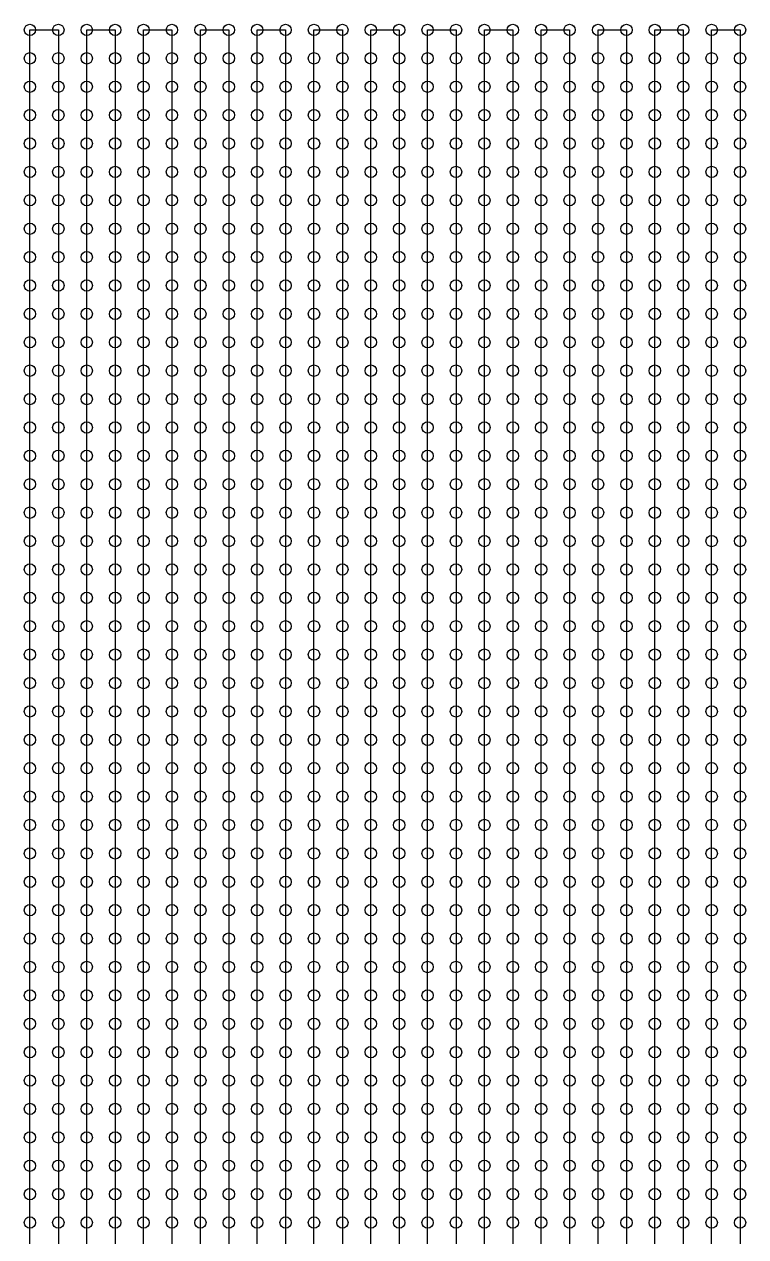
# Model space of a CAD drawing. Extents: x 974 to 1025, y 916 to 1085.
# Drawn here: x 973.8 to 999.2, y 1042.5 to 1085.2 of the extents above; entities that cross this region are included whole.
import ezdxf

# ---------------------------------------------------------------- set-up
doc = ezdxf.new("R2010")
doc.units = 0
doc.layers.get('0').update_dxf_attribs({"color": 22, "linetype": 'CONTINUOUS'})

msp = doc.modelspace()

# ---------------------------------------------------------------- linework, layer by layer
for p, q in [((974, 1084), (974, 1085)), ((974, 1085), (975, 1085)), ((975, 1085), (975, 1084)), ((976, 1084), (976, 1085)), ((976, 1085), (977, 1085)), ((977, 1085), (977, 1084)), ((978, 1084), (978, 1085)), ((978, 1085), (979, 1085)), ((979, 1085), (979, 1084)), ((980, 1084), (980, 1085)), ((980, 1085), (981, 1085)), ((981, 1085), (981, 1084)), ((982, 1084), (982, 1085)), ((982, 1085), (983, 1085)), ((983, 1085), (983, 1084)), ((984, 1084), (984, 1085)), ((984, 1085), (985, 1085)), ((985, 1085), (985, 1084)), ((986, 1084), (986, 1085)), ((986, 1085), (987, 1085)), ((987, 1085), (987, 1084)), ((988, 1084), (988, 1085)), ((988, 1085), (989, 1085)), ((989, 1085), (989, 1084)), ((990, 1084), (990, 1085)), ((990, 1085), (991, 1085)), ((991, 1085), (991, 1084)), ((992, 1084), (992, 1085)), ((992, 1085), (993, 1085)), ((993, 1085), (993, 1084)), ((994, 1084), (994, 1085)), ((994, 1085), (995, 1085)), ((995, 1085), (995, 1084)), ((996, 1084), (996, 1085)), ((996, 1085), (997, 1085)), ((997, 1085), (997, 1084)), ((998, 1084), (998, 1085)), ((998, 1085), (999, 1085)), ((999, 1085), (999, 1084)), ((974, 1083), (974, 1084)), ((975, 1084), (975, 1083)), ((976, 1083), (976, 1084)), ((977, 1084), (977, 1083)), ((978, 1083), (978, 1084)), ((979, 1084), (979, 1083)), ((980, 1083), (980, 1084)), ((981, 1084), (981, 1083)), ((982, 1083), (982, 1084)), ((983, 1084), (983, 1083)), ((984, 1083), (984, 1084)), ((985, 1084), (985, 1083)), ((986, 1083), (986, 1084)), ((987, 1084), (987, 1083)), ((988, 1083), (988, 1084)), ((989, 1084), (989, 1083)), ((990, 1083), (990, 1084)), ((991, 1084), (991, 1083)), ((992, 1083), (992, 1084)), ((993, 1084), (993, 1083)), ((994, 1083), (994, 1084)), ((995, 1084), (995, 1083)), ((996, 1083), (996, 1084)), ((997, 1084), (997, 1083)), ((998, 1083), (998, 1084)), ((999, 1084), (999, 1083)), ((974, 1082), (974, 1083)), ((975, 1083), (975, 1082)), ((976, 1082), (976, 1083)), ((977, 1083), (977, 1082)), ((978, 1082), (978, 1083)), ((979, 1083), (979, 1082)), ((980, 1082), (980, 1083)), ((981, 1083), (981, 1082)), ((982, 1082), (982, 1083)), ((983, 1083), (983, 1082)), ((984, 1082), (984, 1083)), ((985, 1083), (985, 1082)), ((986, 1082), (986, 1083)), ((987, 1083), (987, 1082)), ((988, 1082), (988, 1083)), ((989, 1083), (989, 1082)), ((990, 1082), (990, 1083)), ((991, 1083), (991, 1082)), ((992, 1082), (992, 1083)), ((993, 1083), (993, 1082)), ((994, 1082), (994, 1083)), ((995, 1083), (995, 1082)), ((996, 1082), (996, 1083)), ((997, 1083), (997, 1082)), ((998, 1082), (998, 1083)), ((999, 1083), (999, 1082)), ((974, 1081), (974, 1082)), ((975, 1082), (975, 1081)), ((976, 1081), (976, 1082)), ((977, 1082), (977, 1081)), ((978, 1081), (978, 1082)), ((979, 1082), (979, 1081)), ((980, 1081), (980, 1082)), ((981, 1082), (981, 1081)), ((982, 1081), (982, 1082)), ((983, 1082), (983, 1081)), ((984, 1081), (984, 1082)), ((985, 1082), (985, 1081)), ((986, 1081), (986, 1082)), ((987, 1082), (987, 1081)), ((988, 1081), (988, 1082)), ((989, 1082), (989, 1081)), ((990, 1081), (990, 1082)), ((991, 1082), (991, 1081)), ((992, 1081), (992, 1082)), ((993, 1082), (993, 1081)), ((994, 1081), (994, 1082)), ((995, 1082), (995, 1081)), ((996, 1081), (996, 1082)), ((997, 1082), (997, 1081)), ((998, 1081), (998, 1082)), ((999, 1082), (999, 1081)), ((974, 1080), (974, 1081)), ((975, 1081), (975, 1080)), ((976, 1080), (976, 1081)), ((977, 1081), (977, 1080)), ((978, 1080), (978, 1081)), ((979, 1081), (979, 1080)), ((980, 1080), (980, 1081)), ((981, 1081), (981, 1080)), ((982, 1080), (982, 1081)), ((983, 1081), (983, 1080)), ((984, 1080), (984, 1081)), ((985, 1081), (985, 1080)), ((986, 1080), (986, 1081)), ((987, 1081), (987, 1080)), ((988, 1080), (988, 1081)), ((989, 1081), (989, 1080)), ((990, 1080), (990, 1081)), ((991, 1081), (991, 1080)), ((992, 1080), (992, 1081)), ((993, 1081), (993, 1080)), ((994, 1080), (994, 1081)), ((995, 1081), (995, 1080)), ((996, 1080), (996, 1081)), ((997, 1081), (997, 1080)), ((998, 1080), (998, 1081)), ((999, 1081), (999, 1080)), ((974, 1079), (974, 1080)), ((975, 1080), (975, 1079)), ((976, 1079), (976, 1080)), ((977, 1080), (977, 1079)), ((978, 1079), (978, 1080)), ((979, 1080), (979, 1079)), ((980, 1079), (980, 1080)), ((981, 1080), (981, 1079)), ((982, 1079), (982, 1080)), ((983, 1080), (983, 1079)), ((984, 1079), (984, 1080)), ((985, 1080), (985, 1079)), ((986, 1079), (986, 1080)), ((987, 1080), (987, 1079)), ((988, 1079), (988, 1080)), ((989, 1080), (989, 1079)), ((990, 1079), (990, 1080)), ((991, 1080), (991, 1079)), ((992, 1079), (992, 1080)), ((993, 1080), (993, 1079)), ((994, 1079), (994, 1080)), ((995, 1080), (995, 1079)), ((996, 1079), (996, 1080)), ((997, 1080), (997, 1079)), ((998, 1079), (998, 1080)), ((999, 1080), (999, 1079)), ((974, 1078), (974, 1079)), ((975, 1079), (975, 1078)), ((976, 1078), (976, 1079)), ((977, 1079), (977, 1078)), ((978, 1078), (978, 1079)), ((979, 1079), (979, 1078)), ((980, 1078), (980, 1079)), ((981, 1079), (981, 1078)), ((982, 1078), (982, 1079)), ((983, 1079), (983, 1078)), ((984, 1078), (984, 1079)), ((985, 1079), (985, 1078)), ((986, 1078), (986, 1079)), ((987, 1079), (987, 1078)), ((988, 1078), (988, 1079)), ((989, 1079), (989, 1078)), ((990, 1078), (990, 1079)), ((991, 1079), (991, 1078)), ((992, 1078), (992, 1079)), ((993, 1079), (993, 1078)), ((994, 1078), (994, 1079)), ((995, 1079), (995, 1078)), ((996, 1078), (996, 1079)), ((997, 1079), (997, 1078)), ((998, 1078), (998, 1079)), ((999, 1079), (999, 1078)), ((974, 1077), (974, 1078)), ((975, 1078), (975, 1077)), ((976, 1077), (976, 1078)), ((977, 1078), (977, 1077)), ((978, 1077), (978, 1078)), ((979, 1078), (979, 1077)), ((980, 1077), (980, 1078)), ((981, 1078), (981, 1077)), ((982, 1077), (982, 1078)), ((983, 1078), (983, 1077)), ((984, 1077), (984, 1078)), ((985, 1078), (985, 1077)), ((986, 1077), (986, 1078)), ((987, 1078), (987, 1077)), ((988, 1077), (988, 1078)), ((989, 1078), (989, 1077)), ((990, 1077), (990, 1078)), ((991, 1078), (991, 1077)), ((992, 1077), (992, 1078)), ((993, 1078), (993, 1077)), ((994, 1077), (994, 1078)), ((995, 1078), (995, 1077)), ((996, 1077), (996, 1078)), ((997, 1078), (997, 1077)), ((998, 1077), (998, 1078)), ((999, 1078), (999, 1077)), ((974, 1076), (974, 1077)), ((975, 1077), (975, 1076)), ((976, 1076), (976, 1077)), ((977, 1077), (977, 1076)), ((978, 1076), (978, 1077)), ((979, 1077), (979, 1076)), ((980, 1076), (980, 1077)), ((981, 1077), (981, 1076)), ((982, 1076), (982, 1077)), ((983, 1077), (983, 1076)), ((984, 1076), (984, 1077)), ((985, 1077), (985, 1076)), ((986, 1076), (986, 1077)), ((987, 1077), (987, 1076)), ((988, 1076), (988, 1077)), ((989, 1077), (989, 1076)), ((990, 1076), (990, 1077)), ((991, 1077), (991, 1076)), ((992, 1076), (992, 1077)), ((993, 1077), (993, 1076)), ((994, 1076), (994, 1077)), ((995, 1077), (995, 1076)), ((996, 1076), (996, 1077)), ((997, 1077), (997, 1076)), ((998, 1076), (998, 1077)), ((999, 1077), (999, 1076)), ((974, 1075), (974, 1076)), ((975, 1076), (975, 1075)), ((976, 1075), (976, 1076)), ((977, 1076), (977, 1075)), ((978, 1075), (978, 1076)), ((979, 1076), (979, 1075)), ((980, 1075), (980, 1076)), ((981, 1076), (981, 1075)), ((982, 1075), (982, 1076)), ((983, 1076), (983, 1075)), ((984, 1075), (984, 1076)), ((985, 1076), (985, 1075)), ((986, 1075), (986, 1076)), ((987, 1076), (987, 1075)), ((988, 1075), (988, 1076)), ((989, 1076), (989, 1075)), ((990, 1075), (990, 1076)), ((991, 1076), (991, 1075)), ((992, 1075), (992, 1076)), ((993, 1076), (993, 1075)), ((994, 1075), (994, 1076)), ((995, 1076), (995, 1075)), ((996, 1075), (996, 1076)), ((997, 1076), (997, 1075)), ((998, 1075), (998, 1076)), ((999, 1076), (999, 1075)), ((974, 1074), (974, 1075)), ((975, 1075), (975, 1074)), ((976, 1074), (976, 1075)), ((977, 1075), (977, 1074)), ((978, 1074), (978, 1075)), ((979, 1075), (979, 1074)), ((980, 1074), (980, 1075)), ((981, 1075), (981, 1074)), ((982, 1074), (982, 1075)), ((983, 1075), (983, 1074)), ((984, 1074), (984, 1075)), ((985, 1075), (985, 1074)), ((986, 1074), (986, 1075)), ((987, 1075), (987, 1074)), ((988, 1074), (988, 1075)), ((989, 1075), (989, 1074)), ((990, 1074), (990, 1075)), ((991, 1075), (991, 1074)), ((992, 1074), (992, 1075)), ((993, 1075), (993, 1074)), ((994, 1074), (994, 1075)), ((995, 1075), (995, 1074)), ((996, 1074), (996, 1075)), ((997, 1075), (997, 1074)), ((998, 1074), (998, 1075)), ((999, 1075), (999, 1074)), ((974, 1073), (974, 1074)), ((975, 1074), (975, 1073)), ((976, 1073), (976, 1074)), ((977, 1074), (977, 1073)), ((978, 1073), (978, 1074)), ((979, 1074), (979, 1073)), ((980, 1073), (980, 1074)), ((981, 1074), (981, 1073)), ((982, 1073), (982, 1074)), ((983, 1074), (983, 1073)), ((984, 1073), (984, 1074)), ((985, 1074), (985, 1073)), ((986, 1073), (986, 1074)), ((987, 1074), (987, 1073)), ((988, 1073), (988, 1074)), ((989, 1074), (989, 1073)), ((990, 1073), (990, 1074)), ((991, 1074), (991, 1073)), ((992, 1073), (992, 1074)), ((993, 1074), (993, 1073)), ((994, 1073), (994, 1074)), ((995, 1074), (995, 1073)), ((996, 1073), (996, 1074)), ((997, 1074), (997, 1073)), ((998, 1073), (998, 1074)), ((999, 1074), (999, 1073)), ((974, 1072), (974, 1073)), ((975, 1073), (975, 1072)), ((976, 1072), (976, 1073)), ((977, 1073), (977, 1072)), ((978, 1072), (978, 1073)), ((979, 1073), (979, 1072)), ((980, 1072), (980, 1073)), ((981, 1073), (981, 1072)), ((982, 1072), (982, 1073)), ((983, 1073), (983, 1072)), ((984, 1072), (984, 1073)), ((985, 1073), (985, 1072)), ((986, 1072), (986, 1073)), ((987, 1073), (987, 1072)), ((988, 1072), (988, 1073)), ((989, 1073), (989, 1072)), ((990, 1072), (990, 1073)), ((991, 1073), (991, 1072)), ((992, 1072), (992, 1073)), ((993, 1073), (993, 1072)), ((994, 1072), (994, 1073)), ((995, 1073), (995, 1072)), ((996, 1072), (996, 1073)), ((997, 1073), (997, 1072)), ((998, 1072), (998, 1073)), ((999, 1073), (999, 1072)), ((974, 1071), (974, 1072)), ((975, 1072), (975, 1071)), ((976, 1071), (976, 1072)), ((977, 1072), (977, 1071)), ((978, 1071), (978, 1072)), ((979, 1072), (979, 1071)), ((980, 1071), (980, 1072)), ((981, 1072), (981, 1071)), ((982, 1071), (982, 1072)), ((983, 1072), (983, 1071)), ((984, 1071), (984, 1072)), ((985, 1072), (985, 1071)), ((986, 1071), (986, 1072)), ((987, 1072), (987, 1071)), ((988, 1071), (988, 1072)), ((989, 1072), (989, 1071)), ((990, 1071), (990, 1072)), ((991, 1072), (991, 1071)), ((992, 1071), (992, 1072)), ((993, 1072), (993, 1071)), ((994, 1071), (994, 1072)), ((995, 1072), (995, 1071)), ((996, 1071), (996, 1072)), ((997, 1072), (997, 1071)), ((998, 1071), (998, 1072)), ((999, 1072), (999, 1071)), ((974, 1070), (974, 1071)), ((975, 1071), (975, 1070)), ((976, 1070), (976, 1071)), ((977, 1071), (977, 1070)), ((978, 1070), (978, 1071)), ((979, 1071), (979, 1070)), ((980, 1070), (980, 1071)), ((981, 1071), (981, 1070)), ((982, 1070), (982, 1071)), ((983, 1071), (983, 1070)), ((984, 1070), (984, 1071)), ((985, 1071), (985, 1070)), ((986, 1070), (986, 1071)), ((987, 1071), (987, 1070)), ((988, 1070), (988, 1071)), ((989, 1071), (989, 1070)), ((990, 1070), (990, 1071)), ((991, 1071), (991, 1070)), ((992, 1070), (992, 1071)), ((993, 1071), (993, 1070)), ((994, 1070), (994, 1071)), ((995, 1071), (995, 1070)), ((996, 1070), (996, 1071)), ((997, 1071), (997, 1070)), ((998, 1070), (998, 1071)), ((999, 1071), (999, 1070)), ((974, 1069), (974, 1070)), ((975, 1070), (975, 1069)), ((976, 1069), (976, 1070)), ((977, 1070), (977, 1069)), ((978, 1069), (978, 1070)), ((979, 1070), (979, 1069)), ((980, 1069), (980, 1070)), ((981, 1070), (981, 1069)), ((982, 1069), (982, 1070)), ((983, 1070), (983, 1069)), ((984, 1069), (984, 1070)), ((985, 1070), (985, 1069)), ((986, 1069), (986, 1070)), ((987, 1070), (987, 1069)), ((988, 1069), (988, 1070)), ((989, 1070), (989, 1069)), ((990, 1069), (990, 1070)), ((991, 1070), (991, 1069)), ((992, 1069), (992, 1070)), ((993, 1070), (993, 1069)), ((994, 1069), (994, 1070)), ((995, 1070), (995, 1069)), ((996, 1069), (996, 1070)), ((997, 1070), (997, 1069)), ((998, 1069), (998, 1070)), ((999, 1070), (999, 1069)), ((974, 1068), (974, 1069)), ((975, 1069), (975, 1068)), ((976, 1068), (976, 1069)), ((977, 1069), (977, 1068)), ((978, 1068), (978, 1069)), ((979, 1069), (979, 1068)), ((980, 1068), (980, 1069)), ((981, 1069), (981, 1068)), ((982, 1068), (982, 1069)), ((983, 1069), (983, 1068)), ((984, 1068), (984, 1069)), ((985, 1069), (985, 1068)), ((986, 1068), (986, 1069)), ((987, 1069), (987, 1068)), ((988, 1068), (988, 1069)), ((989, 1069), (989, 1068)), ((990, 1068), (990, 1069)), ((991, 1069), (991, 1068)), ((992, 1068), (992, 1069)), ((993, 1069), (993, 1068)), ((994, 1068), (994, 1069)), ((995, 1069), (995, 1068)), ((996, 1068), (996, 1069)), ((997, 1069), (997, 1068)), ((998, 1068), (998, 1069)), ((999, 1069), (999, 1068)), ((974, 1067), (974, 1068)), ((975, 1068), (975, 1067)), ((976, 1067), (976, 1068)), ((977, 1068), (977, 1067)), ((978, 1067), (978, 1068)), ((979, 1068), (979, 1067)), ((980, 1067), (980, 1068)), ((981, 1068), (981, 1067)), ((982, 1067), (982, 1068)), ((983, 1068), (983, 1067)), ((984, 1067), (984, 1068)), ((985, 1068), (985, 1067)), ((986, 1067), (986, 1068)), ((987, 1068), (987, 1067)), ((988, 1067), (988, 1068)), ((989, 1068), (989, 1067)), ((990, 1067), (990, 1068)), ((991, 1068), (991, 1067)), ((992, 1067), (992, 1068)), ((993, 1068), (993, 1067)), ((994, 1067), (994, 1068)), ((995, 1068), (995, 1067)), ((996, 1067), (996, 1068)), ((997, 1068), (997, 1067)), ((998, 1067), (998, 1068)), ((999, 1068), (999, 1067)), ((974, 1066), (974, 1067)), ((975, 1067), (975, 1066)), ((976, 1066), (976, 1067)), ((977, 1067), (977, 1066)), ((978, 1066), (978, 1067)), ((979, 1067), (979, 1066)), ((980, 1066), (980, 1067)), ((981, 1067), (981, 1066)), ((982, 1066), (982, 1067)), ((983, 1067), (983, 1066)), ((984, 1066), (984, 1067)), ((985, 1067), (985, 1066)), ((986, 1066), (986, 1067)), ((987, 1067), (987, 1066)), ((988, 1066), (988, 1067)), ((989, 1067), (989, 1066)), ((990, 1066), (990, 1067)), ((991, 1067), (991, 1066)), ((992, 1066), (992, 1067)), ((993, 1067), (993, 1066)), ((994, 1066), (994, 1067)), ((995, 1067), (995, 1066)), ((996, 1066), (996, 1067)), ((997, 1067), (997, 1066)), ((998, 1066), (998, 1067)), ((999, 1067), (999, 1066)), ((974, 1065), (974, 1066)), ((975, 1066), (975, 1065)), ((976, 1065), (976, 1066)), ((977, 1066), (977, 1065)), ((978, 1065), (978, 1066)), ((979, 1066), (979, 1065)), ((980, 1065), (980, 1066)), ((981, 1066), (981, 1065)), ((982, 1065), (982, 1066)), ((983, 1066), (983, 1065)), ((984, 1065), (984, 1066)), ((985, 1066), (985, 1065)), ((986, 1065), (986, 1066)), ((987, 1066), (987, 1065)), ((988, 1065), (988, 1066)), ((989, 1066), (989, 1065)), ((990, 1065), (990, 1066)), ((991, 1066), (991, 1065)), ((992, 1065), (992, 1066)), ((993, 1066), (993, 1065)), ((994, 1065), (994, 1066)), ((995, 1066), (995, 1065)), ((996, 1065), (996, 1066)), ((997, 1066), (997, 1065)), ((998, 1065), (998, 1066)), ((999, 1066), (999, 1065)), ((974, 1064), (974, 1065)), ((975, 1065), (975, 1064)), ((976, 1064), (976, 1065)), ((977, 1065), (977, 1064)), ((978, 1064), (978, 1065)), ((979, 1065), (979, 1064)), ((980, 1064), (980, 1065)), ((981, 1065), (981, 1064)), ((982, 1064), (982, 1065)), ((983, 1065), (983, 1064)), ((984, 1064), (984, 1065)), ((985, 1065), (985, 1064)), ((986, 1064), (986, 1065)), ((987, 1065), (987, 1064)), ((988, 1064), (988, 1065)), ((989, 1065), (989, 1064)), ((990, 1064), (990, 1065)), ((991, 1065), (991, 1064)), ((992, 1064), (992, 1065)), ((993, 1065), (993, 1064)), ((994, 1064), (994, 1065)), ((995, 1065), (995, 1064)), ((996, 1064), (996, 1065)), ((997, 1065), (997, 1064)), ((998, 1064), (998, 1065)), ((999, 1065), (999, 1064)), ((974, 1063), (974, 1064)), ((975, 1064), (975, 1063)), ((976, 1063), (976, 1064)), ((977, 1064), (977, 1063)), ((978, 1063), (978, 1064)), ((979, 1064), (979, 1063)), ((980, 1063), (980, 1064)), ((981, 1064), (981, 1063)), ((982, 1063), (982, 1064)), ((983, 1064), (983, 1063)), ((984, 1063), (984, 1064)), ((985, 1064), (985, 1063)), ((986, 1063), (986, 1064)), ((987, 1064), (987, 1063)), ((988, 1063), (988, 1064)), ((989, 1064), (989, 1063)), ((990, 1063), (990, 1064)), ((991, 1064), (991, 1063)), ((992, 1063), (992, 1064)), ((993, 1064), (993, 1063)), ((994, 1063), (994, 1064)), ((995, 1064), (995, 1063)), ((996, 1063), (996, 1064)), ((997, 1064), (997, 1063)), ((998, 1063), (998, 1064)), ((999, 1064), (999, 1063)), ((974, 1062), (974, 1063)), ((975, 1063), (975, 1062)), ((976, 1062), (976, 1063)), ((977, 1063), (977, 1062)), ((978, 1062), (978, 1063)), ((979, 1063), (979, 1062)), ((980, 1062), (980, 1063)), ((981, 1063), (981, 1062)), ((982, 1062), (982, 1063)), ((983, 1063), (983, 1062)), ((984, 1062), (984, 1063)), ((985, 1063), (985, 1062)), ((986, 1062), (986, 1063)), ((987, 1063), (987, 1062)), ((988, 1062), (988, 1063)), ((989, 1063), (989, 1062)), ((990, 1062), (990, 1063)), ((991, 1063), (991, 1062)), ((992, 1062), (992, 1063)), ((993, 1063), (993, 1062)), ((994, 1062), (994, 1063)), ((995, 1063), (995, 1062)), ((996, 1062), (996, 1063)), ((997, 1063), (997, 1062)), ((998, 1062), (998, 1063)), ((999, 1063), (999, 1062)), ((974, 1061), (974, 1062)), ((975, 1062), (975, 1061)), ((976, 1061), (976, 1062)), ((977, 1062), (977, 1061)), ((978, 1061), (978, 1062)), ((979, 1062), (979, 1061)), ((980, 1061), (980, 1062)), ((981, 1062), (981, 1061)), ((982, 1061), (982, 1062)), ((983, 1062), (983, 1061)), ((984, 1061), (984, 1062)), ((985, 1062), (985, 1061)), ((986, 1061), (986, 1062)), ((987, 1062), (987, 1061)), ((988, 1061), (988, 1062)), ((989, 1062), (989, 1061)), ((990, 1061), (990, 1062)), ((991, 1062), (991, 1061)), ((992, 1061), (992, 1062)), ((993, 1062), (993, 1061)), ((994, 1061), (994, 1062)), ((995, 1062), (995, 1061)), ((996, 1061), (996, 1062)), ((997, 1062), (997, 1061)), ((998, 1061), (998, 1062)), ((999, 1062), (999, 1061)), ((974, 1060), (974, 1061)), ((975, 1061), (975, 1060)), ((976, 1060), (976, 1061)), ((977, 1061), (977, 1060)), ((978, 1060), (978, 1061)), ((979, 1061), (979, 1060)), ((980, 1060), (980, 1061)), ((981, 1061), (981, 1060)), ((982, 1060), (982, 1061)), ((983, 1061), (983, 1060)), ((984, 1060), (984, 1061)), ((985, 1061), (985, 1060)), ((986, 1060), (986, 1061)), ((987, 1061), (987, 1060)), ((988, 1060), (988, 1061)), ((989, 1061), (989, 1060)), ((990, 1060), (990, 1061)), ((991, 1061), (991, 1060)), ((992, 1060), (992, 1061)), ((993, 1061), (993, 1060)), ((994, 1060), (994, 1061)), ((995, 1061), (995, 1060)), ((996, 1060), (996, 1061)), ((997, 1061), (997, 1060)), ((998, 1060), (998, 1061)), ((999, 1061), (999, 1060)), ((974, 1059), (974, 1060)), ((975, 1060), (975, 1059)), ((976, 1059), (976, 1060)), ((977, 1060), (977, 1059)), ((978, 1059), (978, 1060)), ((979, 1060), (979, 1059)), ((980, 1059), (980, 1060)), ((981, 1060), (981, 1059)), ((982, 1059), (982, 1060)), ((983, 1060), (983, 1059)), ((984, 1059), (984, 1060)), ((985, 1060), (985, 1059)), ((986, 1059), (986, 1060)), ((987, 1060), (987, 1059)), ((988, 1059), (988, 1060)), ((989, 1060), (989, 1059)), ((990, 1059), (990, 1060)), ((991, 1060), (991, 1059)), ((992, 1059), (992, 1060)), ((993, 1060), (993, 1059)), ((994, 1059), (994, 1060)), ((995, 1060), (995, 1059)), ((996, 1059), (996, 1060)), ((997, 1060), (997, 1059)), ((998, 1059), (998, 1060)), ((999, 1060), (999, 1059)), ((974, 1058), (974, 1059)), ((975, 1059), (975, 1058)), ((976, 1058), (976, 1059)), ((977, 1059), (977, 1058)), ((978, 1058), (978, 1059)), ((979, 1059), (979, 1058)), ((980, 1058), (980, 1059)), ((981, 1059), (981, 1058)), ((982, 1058), (982, 1059)), ((983, 1059), (983, 1058)), ((984, 1058), (984, 1059)), ((985, 1059), (985, 1058)), ((986, 1058), (986, 1059)), ((987, 1059), (987, 1058)), ((988, 1058), (988, 1059)), ((989, 1059), (989, 1058)), ((990, 1058), (990, 1059)), ((991, 1059), (991, 1058)), ((992, 1058), (992, 1059)), ((993, 1059), (993, 1058)), ((994, 1058), (994, 1059)), ((995, 1059), (995, 1058)), ((996, 1058), (996, 1059)), ((997, 1059), (997, 1058)), ((998, 1058), (998, 1059)), ((999, 1059), (999, 1058)), ((974, 1057), (974, 1058)), ((975, 1058), (975, 1057)), ((976, 1057), (976, 1058)), ((977, 1058), (977, 1057)), ((978, 1057), (978, 1058)), ((979, 1058), (979, 1057)), ((980, 1057), (980, 1058)), ((981, 1058), (981, 1057)), ((982, 1057), (982, 1058)), ((983, 1058), (983, 1057)), ((984, 1057), (984, 1058)), ((985, 1058), (985, 1057)), ((986, 1057), (986, 1058)), ((987, 1058), (987, 1057)), ((988, 1057), (988, 1058)), ((989, 1058), (989, 1057)), ((990, 1057), (990, 1058)), ((991, 1058), (991, 1057)), ((992, 1057), (992, 1058)), ((993, 1058), (993, 1057)), ((994, 1057), (994, 1058)), ((995, 1058), (995, 1057)), ((996, 1057), (996, 1058)), ((997, 1058), (997, 1057)), ((998, 1057), (998, 1058)), ((999, 1058), (999, 1057)), ((974, 1056), (974, 1057)), ((975, 1057), (975, 1056)), ((976, 1056), (976, 1057)), ((977, 1057), (977, 1056)), ((978, 1056), (978, 1057)), ((979, 1057), (979, 1056)), ((980, 1056), (980, 1057)), ((981, 1057), (981, 1056)), ((982, 1056), (982, 1057)), ((983, 1057), (983, 1056)), ((984, 1056), (984, 1057)), ((985, 1057), (985, 1056)), ((986, 1056), (986, 1057)), ((987, 1057), (987, 1056)), ((988, 1056), (988, 1057)), ((989, 1057), (989, 1056)), ((990, 1056), (990, 1057)), ((991, 1057), (991, 1056)), ((992, 1056), (992, 1057)), ((993, 1057), (993, 1056)), ((994, 1056), (994, 1057)), ((995, 1057), (995, 1056)), ((996, 1056), (996, 1057)), ((997, 1057), (997, 1056)), ((998, 1056), (998, 1057)), ((999, 1057), (999, 1056)), ((974, 1055), (974, 1056)), ((975, 1056), (975, 1055)), ((976, 1055), (976, 1056)), ((977, 1056), (977, 1055)), ((978, 1055), (978, 1056)), ((979, 1056), (979, 1055)), ((980, 1055), (980, 1056)), ((981, 1056), (981, 1055)), ((982, 1055), (982, 1056)), ((983, 1056), (983, 1055)), ((984, 1055), (984, 1056)), ((985, 1056), (985, 1055)), ((986, 1055), (986, 1056)), ((987, 1056), (987, 1055)), ((988, 1055), (988, 1056)), ((989, 1056), (989, 1055)), ((990, 1055), (990, 1056)), ((991, 1056), (991, 1055)), ((992, 1055), (992, 1056)), ((993, 1056), (993, 1055)), ((994, 1055), (994, 1056)), ((995, 1056), (995, 1055)), ((996, 1055), (996, 1056)), ((997, 1056), (997, 1055)), ((998, 1055), (998, 1056)), ((999, 1056), (999, 1055)), ((974, 1054), (974, 1055)), ((975, 1055), (975, 1054)), ((976, 1054), (976, 1055)), ((977, 1055), (977, 1054)), ((978, 1054), (978, 1055)), ((979, 1055), (979, 1054)), ((980, 1054), (980, 1055)), ((981, 1055), (981, 1054)), ((982, 1054), (982, 1055)), ((983, 1055), (983, 1054)), ((984, 1054), (984, 1055)), ((985, 1055), (985, 1054)), ((986, 1054), (986, 1055)), ((987, 1055), (987, 1054)), ((988, 1054), (988, 1055)), ((989, 1055), (989, 1054)), ((990, 1054), (990, 1055)), ((991, 1055), (991, 1054)), ((992, 1054), (992, 1055)), ((993, 1055), (993, 1054)), ((994, 1054), (994, 1055)), ((995, 1055), (995, 1054)), ((996, 1054), (996, 1055)), ((997, 1055), (997, 1054)), ((998, 1054), (998, 1055)), ((999, 1055), (999, 1054)), ((974, 1053), (974, 1054)), ((975, 1054), (975, 1053)), ((976, 1053), (976, 1054)), ((977, 1054), (977, 1053)), ((978, 1053), (978, 1054)), ((979, 1054), (979, 1053)), ((980, 1053), (980, 1054)), ((981, 1054), (981, 1053)), ((982, 1053), (982, 1054)), ((983, 1054), (983, 1053)), ((984, 1053), (984, 1054)), ((985, 1054), (985, 1053)), ((986, 1053), (986, 1054)), ((987, 1054), (987, 1053)), ((988, 1053), (988, 1054)), ((989, 1054), (989, 1053)), ((990, 1053), (990, 1054)), ((991, 1054), (991, 1053)), ((992, 1053), (992, 1054)), ((993, 1054), (993, 1053)), ((994, 1053), (994, 1054)), ((995, 1054), (995, 1053)), ((996, 1053), (996, 1054)), ((997, 1054), (997, 1053)), ((998, 1053), (998, 1054)), ((999, 1054), (999, 1053)), ((974, 1052), (974, 1053)), ((975, 1053), (975, 1052)), ((976, 1052), (976, 1053)), ((977, 1053), (977, 1052)), ((978, 1052), (978, 1053)), ((979, 1053), (979, 1052)), ((980, 1052), (980, 1053)), ((981, 1053), (981, 1052)), ((982, 1052), (982, 1053)), ((983, 1053), (983, 1052)), ((984, 1052), (984, 1053)), ((985, 1053), (985, 1052)), ((986, 1052), (986, 1053)), ((987, 1053), (987, 1052)), ((988, 1052), (988, 1053)), ((989, 1053), (989, 1052)), ((990, 1052), (990, 1053)), ((991, 1053), (991, 1052)), ((992, 1052), (992, 1053)), ((993, 1053), (993, 1052)), ((994, 1052), (994, 1053)), ((995, 1053), (995, 1052)), ((996, 1052), (996, 1053)), ((997, 1053), (997, 1052)), ((998, 1052), (998, 1053)), ((999, 1053), (999, 1052)), ((974, 1051), (974, 1052)), ((975, 1052), (975, 1051)), ((976, 1051), (976, 1052)), ((977, 1052), (977, 1051)), ((978, 1051), (978, 1052)), ((979, 1052), (979, 1051)), ((980, 1051), (980, 1052)), ((981, 1052), (981, 1051)), ((982, 1051), (982, 1052)), ((983, 1052), (983, 1051)), ((984, 1051), (984, 1052)), ((985, 1052), (985, 1051)), ((986, 1051), (986, 1052)), ((987, 1052), (987, 1051)), ((988, 1051), (988, 1052)), ((989, 1052), (989, 1051)), ((990, 1051), (990, 1052)), ((991, 1052), (991, 1051)), ((992, 1051), (992, 1052)), ((993, 1052), (993, 1051)), ((994, 1051), (994, 1052)), ((995, 1052), (995, 1051)), ((996, 1051), (996, 1052)), ((997, 1052), (997, 1051)), ((998, 1051), (998, 1052)), ((999, 1052), (999, 1051)), ((974, 1050), (974, 1051)), ((975, 1051), (975, 1050)), ((976, 1050), (976, 1051)), ((977, 1051), (977, 1050)), ((978, 1050), (978, 1051)), ((979, 1051), (979, 1050)), ((980, 1050), (980, 1051)), ((981, 1051), (981, 1050)), ((982, 1050), (982, 1051)), ((983, 1051), (983, 1050)), ((984, 1050), (984, 1051)), ((985, 1051), (985, 1050)), ((986, 1050), (986, 1051)), ((987, 1051), (987, 1050)), ((988, 1050), (988, 1051)), ((989, 1051), (989, 1050)), ((990, 1050), (990, 1051)), ((991, 1051), (991, 1050)), ((992, 1050), (992, 1051)), ((993, 1051), (993, 1050)), ((994, 1050), (994, 1051)), ((995, 1051), (995, 1050)), ((996, 1050), (996, 1051)), ((997, 1051), (997, 1050)), ((998, 1050), (998, 1051)), ((999, 1051), (999, 1050)), ((974, 1049), (974, 1050)), ((975, 1050), (975, 1049)), ((976, 1049), (976, 1050)), ((977, 1050), (977, 1049)), ((978, 1049), (978, 1050)), ((979, 1050), (979, 1049)), ((980, 1049), (980, 1050)), ((981, 1050), (981, 1049)), ((982, 1049), (982, 1050)), ((983, 1050), (983, 1049)), ((984, 1049), (984, 1050)), ((985, 1050), (985, 1049)), ((986, 1049), (986, 1050)), ((987, 1050), (987, 1049)), ((988, 1049), (988, 1050)), ((989, 1050), (989, 1049)), ((990, 1049), (990, 1050)), ((991, 1050), (991, 1049)), ((992, 1049), (992, 1050)), ((993, 1050), (993, 1049)), ((994, 1049), (994, 1050)), ((995, 1050), (995, 1049)), ((996, 1049), (996, 1050)), ((997, 1050), (997, 1049)), ((998, 1049), (998, 1050)), ((999, 1050), (999, 1049)), ((974, 1048), (974, 1049)), ((975, 1049), (975, 1048)), ((976, 1048), (976, 1049)), ((977, 1049), (977, 1048)), ((978, 1048), (978, 1049)), ((979, 1049), (979, 1048)), ((980, 1048), (980, 1049)), ((981, 1049), (981, 1048)), ((982, 1048), (982, 1049)), ((983, 1049), (983, 1048)), ((984, 1048), (984, 1049)), ((985, 1049), (985, 1048)), ((986, 1048), (986, 1049)), ((987, 1049), (987, 1048)), ((988, 1048), (988, 1049)), ((989, 1049), (989, 1048)), ((990, 1048), (990, 1049)), ((991, 1049), (991, 1048)), ((992, 1048), (992, 1049)), ((993, 1049), (993, 1048)), ((994, 1048), (994, 1049)), ((995, 1049), (995, 1048)), ((996, 1048), (996, 1049)), ((997, 1049), (997, 1048)), ((998, 1048), (998, 1049)), ((999, 1049), (999, 1048)), ((974, 1047), (974, 1048)), ((975, 1048), (975, 1047)), ((976, 1047), (976, 1048)), ((977, 1048), (977, 1047)), ((978, 1047), (978, 1048)), ((979, 1048), (979, 1047)), ((980, 1047), (980, 1048)), ((981, 1048), (981, 1047)), ((982, 1047), (982, 1048)), ((983, 1048), (983, 1047)), ((984, 1047), (984, 1048)), ((985, 1048), (985, 1047)), ((986, 1047), (986, 1048)), ((987, 1048), (987, 1047)), ((988, 1047), (988, 1048)), ((989, 1048), (989, 1047)), ((990, 1047), (990, 1048)), ((991, 1048), (991, 1047)), ((992, 1047), (992, 1048)), ((993, 1048), (993, 1047)), ((994, 1047), (994, 1048)), ((995, 1048), (995, 1047)), ((996, 1047), (996, 1048)), ((997, 1048), (997, 1047)), ((998, 1047), (998, 1048)), ((999, 1048), (999, 1047)), ((974, 1046), (974, 1047)), ((975, 1047), (975, 1046)), ((976, 1046), (976, 1047)), ((977, 1047), (977, 1046)), ((978, 1046), (978, 1047)), ((979, 1047), (979, 1046)), ((980, 1046), (980, 1047)), ((981, 1047), (981, 1046)), ((982, 1046), (982, 1047)), ((983, 1047), (983, 1046)), ((984, 1046), (984, 1047)), ((985, 1047), (985, 1046)), ((986, 1046), (986, 1047)), ((987, 1047), (987, 1046)), ((988, 1046), (988, 1047)), ((989, 1047), (989, 1046)), ((990, 1046), (990, 1047)), ((991, 1047), (991, 1046)), ((992, 1046), (992, 1047)), ((993, 1047), (993, 1046)), ((994, 1046), (994, 1047)), ((995, 1047), (995, 1046)), ((996, 1046), (996, 1047)), ((997, 1047), (997, 1046)), ((998, 1046), (998, 1047)), ((999, 1047), (999, 1046)), ((974, 1045), (974, 1046)), ((975, 1046), (975, 1045)), ((976, 1045), (976, 1046)), ((977, 1046), (977, 1045)), ((978, 1045), (978, 1046)), ((979, 1046), (979, 1045)), ((980, 1045), (980, 1046)), ((981, 1046), (981, 1045)), ((982, 1045), (982, 1046)), ((983, 1046), (983, 1045)), ((984, 1045), (984, 1046)), ((985, 1046), (985, 1045)), ((986, 1045), (986, 1046)), ((987, 1046), (987, 1045)), ((988, 1045), (988, 1046)), ((989, 1046), (989, 1045)), ((990, 1045), (990, 1046)), ((991, 1046), (991, 1045)), ((992, 1045), (992, 1046)), ((993, 1046), (993, 1045)), ((994, 1045), (994, 1046)), ((995, 1046), (995, 1045)), ((996, 1045), (996, 1046)), ((997, 1046), (997, 1045)), ((998, 1045), (998, 1046)), ((999, 1046), (999, 1045)), ((974, 1044), (974, 1045)), ((975, 1045), (975, 1044)), ((976, 1044), (976, 1045)), ((977, 1045), (977, 1044)), ((978, 1044), (978, 1045)), ((979, 1045), (979, 1044)), ((980, 1044), (980, 1045)), ((981, 1045), (981, 1044)), ((982, 1044), (982, 1045)), ((983, 1045), (983, 1044)), ((984, 1044), (984, 1045)), ((985, 1045), (985, 1044)), ((986, 1044), (986, 1045)), ((987, 1045), (987, 1044)), ((988, 1044), (988, 1045)), ((989, 1045), (989, 1044)), ((990, 1044), (990, 1045)), ((991, 1045), (991, 1044)), ((992, 1044), (992, 1045)), ((993, 1045), (993, 1044)), ((994, 1044), (994, 1045)), ((995, 1045), (995, 1044)), ((996, 1044), (996, 1045)), ((997, 1045), (997, 1044)), ((998, 1044), (998, 1045)), ((999, 1045), (999, 1044)), ((974, 1043), (974, 1044)), ((975, 1044), (975, 1043)), ((976, 1043), (976, 1044)), ((977, 1044), (977, 1043)), ((978, 1043), (978, 1044)), ((979, 1044), (979, 1043)), ((980, 1043), (980, 1044)), ((981, 1044), (981, 1043)), ((982, 1043), (982, 1044)), ((983, 1044), (983, 1043)), ((984, 1043), (984, 1044)), ((985, 1044), (985, 1043)), ((986, 1043), (986, 1044)), ((987, 1044), (987, 1043)), ((988, 1043), (988, 1044)), ((989, 1044), (989, 1043)), ((990, 1043), (990, 1044)), ((991, 1044), (991, 1043)), ((992, 1043), (992, 1044)), ((993, 1044), (993, 1043)), ((994, 1043), (994, 1044)), ((995, 1044), (995, 1043)), ((996, 1043), (996, 1044)), ((997, 1044), (997, 1043)), ((998, 1043), (998, 1044)), ((999, 1044), (999, 1043)), ((974, 1042), (974, 1043)), ((975, 1043), (975, 1042)), ((976, 1042), (976, 1043)), ((977, 1043), (977, 1042)), ((978, 1042), (978, 1043)), ((979, 1043), (979, 1042)), ((980, 1042), (980, 1043)), ((981, 1043), (981, 1042)), ((982, 1042), (982, 1043)), ((983, 1043), (983, 1042)), ((984, 1042), (984, 1043)), ((985, 1043), (985, 1042)), ((986, 1042), (986, 1043)), ((987, 1043), (987, 1042)), ((988, 1042), (988, 1043)), ((989, 1043), (989, 1042)), ((990, 1042), (990, 1043)), ((991, 1043), (991, 1042)), ((992, 1042), (992, 1043)), ((993, 1043), (993, 1042)), ((994, 1042), (994, 1043)), ((995, 1043), (995, 1042)), ((996, 1042), (996, 1043)), ((997, 1043), (997, 1042)), ((998, 1042), (998, 1043)), ((999, 1043), (999, 1042))]:
    msp.add_line(p, q)
for centre in [(974, 1085), (975, 1085), (976, 1085), (977, 1085), (978, 1085), (979, 1085), (980, 1085), (981, 1085), (982, 1085), (983, 1085), (984, 1085), (985, 1085), (986, 1085), (987, 1085), (988, 1085), (989, 1085), (990, 1085), (991, 1085), (992, 1085), (993, 1085), (994, 1085), (995, 1085), (996, 1085), (997, 1085), (998, 1085), (999, 1085), (974, 1084), (975, 1084), (976, 1084), (977, 1084), (978, 1084), (979, 1084), (980, 1084), (981, 1084), (982, 1084), (983, 1084), (984, 1084), (985, 1084), (986, 1084), (987, 1084), (988, 1084), (989, 1084), (990, 1084), (991, 1084), (992, 1084), (993, 1084), (994, 1084), (995, 1084), (996, 1084), (997, 1084), (998, 1084), (999, 1084), (974, 1083), (975, 1083), (976, 1083), (977, 1083), (978, 1083), (979, 1083), (980, 1083), (981, 1083), (982, 1083), (983, 1083), (984, 1083), (985, 1083), (986, 1083), (987, 1083), (988, 1083), (989, 1083), (990, 1083), (991, 1083), (992, 1083), (993, 1083), (994, 1083), (995, 1083), (996, 1083), (997, 1083), (998, 1083), (999, 1083), (974, 1082), (975, 1082), (976, 1082), (977, 1082), (978, 1082), (979, 1082), (980, 1082), (981, 1082), (982, 1082), (983, 1082), (984, 1082), (985, 1082), (986, 1082), (987, 1082), (988, 1082), (989, 1082), (990, 1082), (991, 1082), (992, 1082), (993, 1082), (994, 1082), (995, 1082), (996, 1082), (997, 1082), (998, 1082), (999, 1082), (974, 1081), (975, 1081), (976, 1081), (977, 1081), (978, 1081), (979, 1081), (980, 1081), (981, 1081), (982, 1081), (983, 1081), (984, 1081), (985, 1081), (986, 1081), (987, 1081), (988, 1081), (989, 1081), (990, 1081), (991, 1081), (992, 1081), (993, 1081), (994, 1081), (995, 1081), (996, 1081), (997, 1081), (998, 1081), (999, 1081), (974, 1080), (975, 1080), (976, 1080), (977, 1080), (978, 1080), (979, 1080), (980, 1080), (981, 1080), (982, 1080), (983, 1080), (984, 1080), (985, 1080), (986, 1080), (987, 1080), (988, 1080), (989, 1080), (990, 1080), (991, 1080), (992, 1080), (993, 1080), (994, 1080), (995, 1080), (996, 1080), (997, 1080), (998, 1080), (999, 1080), (974, 1079), (975, 1079), (976, 1079), (977, 1079), (978, 1079), (979, 1079), (980, 1079), (981, 1079), (982, 1079), (983, 1079), (984, 1079), (985, 1079), (986, 1079), (987, 1079), (988, 1079), (989, 1079), (990, 1079), (991, 1079), (992, 1079), (993, 1079), (994, 1079), (995, 1079), (996, 1079), (997, 1079), (998, 1079), (999, 1079), (974, 1078), (975, 1078), (976, 1078), (977, 1078), (978, 1078), (979, 1078), (980, 1078), (981, 1078), (982, 1078), (983, 1078), (984, 1078), (985, 1078), (986, 1078), (987, 1078), (988, 1078), (989, 1078), (990, 1078), (991, 1078), (992, 1078), (993, 1078), (994, 1078), (995, 1078), (996, 1078), (997, 1078), (998, 1078), (999, 1078), (974, 1077), (975, 1077), (976, 1077), (977, 1077), (978, 1077), (979, 1077), (980, 1077), (981, 1077), (982, 1077), (983, 1077), (984, 1077), (985, 1077), (986, 1077), (987, 1077), (988, 1077), (989, 1077), (990, 1077), (991, 1077), (992, 1077), (993, 1077), (994, 1077), (995, 1077), (996, 1077), (997, 1077), (998, 1077), (999, 1077), (974, 1076), (975, 1076), (976, 1076), (977, 1076), (978, 1076), (979, 1076), (980, 1076), (981, 1076), (982, 1076), (983, 1076), (984, 1076), (985, 1076), (986, 1076), (987, 1076), (988, 1076), (989, 1076), (990, 1076), (991, 1076), (992, 1076), (993, 1076), (994, 1076), (995, 1076), (996, 1076), (997, 1076), (998, 1076), (999, 1076), (974, 1075), (975, 1075), (976, 1075), (977, 1075), (978, 1075), (979, 1075), (980, 1075), (981, 1075), (982, 1075), (983, 1075), (984, 1075), (985, 1075), (986, 1075), (987, 1075), (988, 1075), (989, 1075), (990, 1075), (991, 1075), (992, 1075), (993, 1075), (994, 1075), (995, 1075), (996, 1075), (997, 1075), (998, 1075), (999, 1075), (974, 1074), (975, 1074), (976, 1074), (977, 1074), (978, 1074), (979, 1074), (980, 1074), (981, 1074), (982, 1074), (983, 1074), (984, 1074), (985, 1074), (986, 1074), (987, 1074), (988, 1074), (989, 1074), (990, 1074), (991, 1074), (992, 1074), (993, 1074), (994, 1074), (995, 1074), (996, 1074), (997, 1074), (998, 1074), (999, 1074), (974, 1073), (975, 1073), (976, 1073), (977, 1073), (978, 1073), (979, 1073), (980, 1073), (981, 1073), (982, 1073), (983, 1073), (984, 1073), (985, 1073), (986, 1073), (987, 1073), (988, 1073), (989, 1073), (990, 1073), (991, 1073), (992, 1073), (993, 1073), (994, 1073), (995, 1073), (996, 1073), (997, 1073), (998, 1073), (999, 1073), (974, 1072), (975, 1072), (976, 1072), (977, 1072), (978, 1072), (979, 1072), (980, 1072), (981, 1072), (982, 1072), (983, 1072), (984, 1072), (985, 1072), (986, 1072), (987, 1072), (988, 1072), (989, 1072), (990, 1072), (991, 1072), (992, 1072), (993, 1072), (994, 1072), (995, 1072), (996, 1072), (997, 1072), (998, 1072), (999, 1072), (974, 1071), (975, 1071), (976, 1071), (977, 1071), (978, 1071), (979, 1071), (980, 1071), (981, 1071), (982, 1071), (983, 1071), (984, 1071), (985, 1071), (986, 1071), (987, 1071), (988, 1071), (989, 1071), (990, 1071), (991, 1071), (992, 1071), (993, 1071), (994, 1071), (995, 1071), (996, 1071), (997, 1071), (998, 1071), (999, 1071), (974, 1070), (975, 1070), (976, 1070), (977, 1070), (978, 1070), (979, 1070), (980, 1070), (981, 1070), (982, 1070), (983, 1070), (984, 1070), (985, 1070), (986, 1070), (987, 1070), (988, 1070), (989, 1070), (990, 1070), (991, 1070), (992, 1070), (993, 1070), (994, 1070), (995, 1070), (996, 1070), (997, 1070), (998, 1070), (999, 1070), (974, 1069), (975, 1069), (976, 1069), (977, 1069), (978, 1069), (979, 1069), (980, 1069), (981, 1069), (982, 1069), (983, 1069), (984, 1069), (985, 1069), (986, 1069), (987, 1069), (988, 1069), (989, 1069), (990, 1069), (991, 1069), (992, 1069), (993, 1069), (994, 1069), (995, 1069), (996, 1069), (997, 1069), (998, 1069), (999, 1069), (974, 1068), (975, 1068), (976, 1068), (977, 1068), (978, 1068), (979, 1068), (980, 1068), (981, 1068), (982, 1068), (983, 1068), (984, 1068), (985, 1068), (986, 1068), (987, 1068), (988, 1068), (989, 1068), (990, 1068), (991, 1068), (992, 1068), (993, 1068), (994, 1068), (995, 1068), (996, 1068), (997, 1068), (998, 1068), (999, 1068), (974, 1067), (975, 1067), (976, 1067), (977, 1067), (978, 1067), (979, 1067), (980, 1067), (981, 1067), (982, 1067), (983, 1067), (984, 1067), (985, 1067), (986, 1067), (987, 1067), (988, 1067), (989, 1067), (990, 1067), (991, 1067), (992, 1067), (993, 1067), (994, 1067), (995, 1067), (996, 1067), (997, 1067), (998, 1067), (999, 1067), (974, 1066), (975, 1066), (976, 1066), (977, 1066), (978, 1066), (979, 1066), (980, 1066), (981, 1066), (982, 1066), (983, 1066), (984, 1066), (985, 1066), (986, 1066), (987, 1066), (988, 1066), (989, 1066), (990, 1066), (991, 1066), (992, 1066), (993, 1066), (994, 1066), (995, 1066), (996, 1066), (997, 1066), (998, 1066), (999, 1066), (974, 1065), (975, 1065), (976, 1065), (977, 1065), (978, 1065), (979, 1065), (980, 1065), (981, 1065), (982, 1065), (983, 1065), (984, 1065), (985, 1065), (986, 1065), (987, 1065), (988, 1065), (989, 1065), (990, 1065), (991, 1065), (992, 1065), (993, 1065), (994, 1065), (995, 1065), (996, 1065), (997, 1065), (998, 1065), (999, 1065), (974, 1064), (975, 1064), (976, 1064), (977, 1064), (978, 1064), (979, 1064), (980, 1064), (981, 1064), (982, 1064), (983, 1064), (984, 1064), (985, 1064), (986, 1064), (987, 1064), (988, 1064), (989, 1064), (990, 1064), (991, 1064), (992, 1064), (993, 1064), (994, 1064), (995, 1064), (996, 1064), (997, 1064), (998, 1064), (999, 1064), (974, 1063), (975, 1063), (976, 1063), (977, 1063), (978, 1063), (979, 1063), (980, 1063), (981, 1063), (982, 1063), (983, 1063), (984, 1063), (985, 1063), (986, 1063), (987, 1063), (988, 1063), (989, 1063), (990, 1063), (991, 1063), (992, 1063), (993, 1063), (994, 1063), (995, 1063), (996, 1063), (997, 1063), (998, 1063), (999, 1063), (974, 1062), (975, 1062), (976, 1062), (977, 1062), (978, 1062), (979, 1062), (980, 1062), (981, 1062), (982, 1062), (983, 1062), (984, 1062), (985, 1062), (986, 1062), (987, 1062), (988, 1062), (989, 1062), (990, 1062), (991, 1062), (992, 1062), (993, 1062), (994, 1062), (995, 1062), (996, 1062), (997, 1062), (998, 1062), (999, 1062), (974, 1061), (975, 1061), (976, 1061), (977, 1061), (978, 1061), (979, 1061), (980, 1061), (981, 1061), (982, 1061), (983, 1061), (984, 1061), (985, 1061), (986, 1061), (987, 1061), (988, 1061), (989, 1061), (990, 1061), (991, 1061), (992, 1061), (993, 1061), (994, 1061), (995, 1061), (996, 1061), (997, 1061), (998, 1061), (999, 1061), (974, 1060), (975, 1060), (976, 1060), (977, 1060), (978, 1060), (979, 1060), (980, 1060), (981, 1060), (982, 1060), (983, 1060), (984, 1060), (985, 1060), (986, 1060), (987, 1060), (988, 1060), (989, 1060), (990, 1060), (991, 1060), (992, 1060), (993, 1060), (994, 1060), (995, 1060), (996, 1060), (997, 1060), (998, 1060), (999, 1060), (974, 1059), (975, 1059), (976, 1059), (977, 1059), (978, 1059), (979, 1059), (980, 1059), (981, 1059), (982, 1059), (983, 1059), (984, 1059), (985, 1059), (986, 1059), (987, 1059), (988, 1059), (989, 1059), (990, 1059), (991, 1059), (992, 1059), (993, 1059), (994, 1059), (995, 1059), (996, 1059), (997, 1059), (998, 1059), (999, 1059), (974, 1058), (975, 1058), (976, 1058), (977, 1058), (978, 1058), (979, 1058), (980, 1058), (981, 1058), (982, 1058), (983, 1058), (984, 1058), (985, 1058), (986, 1058), (987, 1058), (988, 1058), (989, 1058), (990, 1058), (991, 1058), (992, 1058), (993, 1058), (994, 1058), (995, 1058), (996, 1058), (997, 1058), (998, 1058), (999, 1058), (974, 1057), (975, 1057), (976, 1057), (977, 1057), (978, 1057), (979, 1057), (980, 1057), (981, 1057), (982, 1057), (983, 1057), (984, 1057), (985, 1057), (986, 1057), (987, 1057), (988, 1057), (989, 1057), (990, 1057), (991, 1057), (992, 1057), (993, 1057), (994, 1057), (995, 1057), (996, 1057), (997, 1057), (998, 1057), (999, 1057), (974, 1056), (975, 1056), (976, 1056), (977, 1056), (978, 1056), (979, 1056), (980, 1056), (981, 1056), (982, 1056), (983, 1056), (984, 1056), (985, 1056), (986, 1056), (987, 1056), (988, 1056), (989, 1056), (990, 1056), (991, 1056), (992, 1056), (993, 1056), (994, 1056), (995, 1056), (996, 1056), (997, 1056), (998, 1056), (999, 1056), (974, 1055), (975, 1055), (976, 1055), (977, 1055), (978, 1055), (979, 1055), (980, 1055), (981, 1055), (982, 1055), (983, 1055), (984, 1055), (985, 1055), (986, 1055), (987, 1055), (988, 1055), (989, 1055), (990, 1055), (991, 1055), (992, 1055), (993, 1055), (994, 1055), (995, 1055), (996, 1055), (997, 1055), (998, 1055), (999, 1055), (974, 1054), (975, 1054), (976, 1054), (977, 1054), (978, 1054), (979, 1054), (980, 1054), (981, 1054), (982, 1054), (983, 1054), (984, 1054), (985, 1054), (986, 1054), (987, 1054), (988, 1054), (989, 1054), (990, 1054), (991, 1054), (992, 1054), (993, 1054), (994, 1054), (995, 1054), (996, 1054), (997, 1054), (998, 1054), (999, 1054), (974, 1053), (975, 1053), (976, 1053), (977, 1053), (978, 1053), (979, 1053), (980, 1053), (981, 1053), (982, 1053), (983, 1053), (984, 1053), (985, 1053), (986, 1053), (987, 1053), (988, 1053), (989, 1053), (990, 1053), (991, 1053), (992, 1053), (993, 1053), (994, 1053), (995, 1053), (996, 1053), (997, 1053), (998, 1053), (999, 1053), (974, 1052), (975, 1052), (976, 1052), (977, 1052), (978, 1052), (979, 1052), (980, 1052), (981, 1052), (982, 1052), (983, 1052), (984, 1052), (985, 1052), (986, 1052), (987, 1052), (988, 1052), (989, 1052), (990, 1052), (991, 1052), (992, 1052), (993, 1052), (994, 1052), (995, 1052), (996, 1052), (997, 1052), (998, 1052), (999, 1052), (974, 1051), (975, 1051), (976, 1051), (977, 1051), (978, 1051), (979, 1051), (980, 1051), (981, 1051), (982, 1051), (983, 1051), (984, 1051), (985, 1051), (986, 1051), (987, 1051), (988, 1051), (989, 1051), (990, 1051), (991, 1051), (992, 1051), (993, 1051), (994, 1051), (995, 1051), (996, 1051), (997, 1051), (998, 1051), (999, 1051), (974, 1050), (975, 1050), (976, 1050), (977, 1050), (978, 1050), (979, 1050), (980, 1050), (981, 1050), (982, 1050), (983, 1050), (984, 1050), (985, 1050), (986, 1050), (987, 1050), (988, 1050), (989, 1050), (990, 1050), (991, 1050), (992, 1050), (993, 1050), (994, 1050), (995, 1050), (996, 1050), (997, 1050), (998, 1050), (999, 1050), (974, 1049), (975, 1049), (976, 1049), (977, 1049), (978, 1049), (979, 1049), (980, 1049), (981, 1049), (982, 1049), (983, 1049), (984, 1049), (985, 1049), (986, 1049), (987, 1049), (988, 1049), (989, 1049), (990, 1049), (991, 1049), (992, 1049), (993, 1049), (994, 1049), (995, 1049), (996, 1049), (997, 1049), (998, 1049), (999, 1049), (974, 1048), (975, 1048), (976, 1048), (977, 1048), (978, 1048), (979, 1048), (980, 1048), (981, 1048), (982, 1048), (983, 1048), (984, 1048), (985, 1048), (986, 1048), (987, 1048), (988, 1048), (989, 1048), (990, 1048), (991, 1048), (992, 1048), (993, 1048), (994, 1048), (995, 1048), (996, 1048), (997, 1048), (998, 1048), (999, 1048), (974, 1047), (975, 1047), (976, 1047), (977, 1047), (978, 1047), (979, 1047), (980, 1047), (981, 1047), (982, 1047), (983, 1047), (984, 1047), (985, 1047), (986, 1047), (987, 1047), (988, 1047), (989, 1047), (990, 1047), (991, 1047), (992, 1047), (993, 1047), (994, 1047), (995, 1047), (996, 1047), (997, 1047), (998, 1047), (999, 1047), (974, 1046), (975, 1046), (976, 1046), (977, 1046), (978, 1046), (979, 1046), (980, 1046), (981, 1046), (982, 1046), (983, 1046), (984, 1046), (985, 1046), (986, 1046), (987, 1046), (988, 1046), (989, 1046), (990, 1046), (991, 1046), (992, 1046), (993, 1046), (994, 1046), (995, 1046), (996, 1046), (997, 1046), (998, 1046), (999, 1046), (974, 1045), (975, 1045), (976, 1045), (977, 1045), (978, 1045), (979, 1045), (980, 1045), (981, 1045), (982, 1045), (983, 1045), (984, 1045), (985, 1045), (986, 1045), (987, 1045), (988, 1045), (989, 1045), (990, 1045), (991, 1045), (992, 1045), (993, 1045), (994, 1045), (995, 1045), (996, 1045), (997, 1045), (998, 1045), (999, 1045), (974, 1044), (975, 1044), (976, 1044), (977, 1044), (978, 1044), (979, 1044), (980, 1044), (981, 1044), (982, 1044), (983, 1044), (984, 1044), (985, 1044), (986, 1044), (987, 1044), (988, 1044), (989, 1044), (990, 1044), (991, 1044), (992, 1044), (993, 1044), (994, 1044), (995, 1044), (996, 1044), (997, 1044), (998, 1044), (999, 1044), (974, 1043), (975, 1043), (976, 1043), (977, 1043), (978, 1043), (979, 1043), (980, 1043), (981, 1043), (982, 1043), (983, 1043), (984, 1043), (985, 1043), (986, 1043), (987, 1043), (988, 1043), (989, 1043), (990, 1043), (991, 1043), (992, 1043), (993, 1043), (994, 1043), (995, 1043), (996, 1043), (997, 1043), (998, 1043), (999, 1043)]:
    msp.add_circle(centre, 0.2)

doc.saveas('drawing.dxf')
